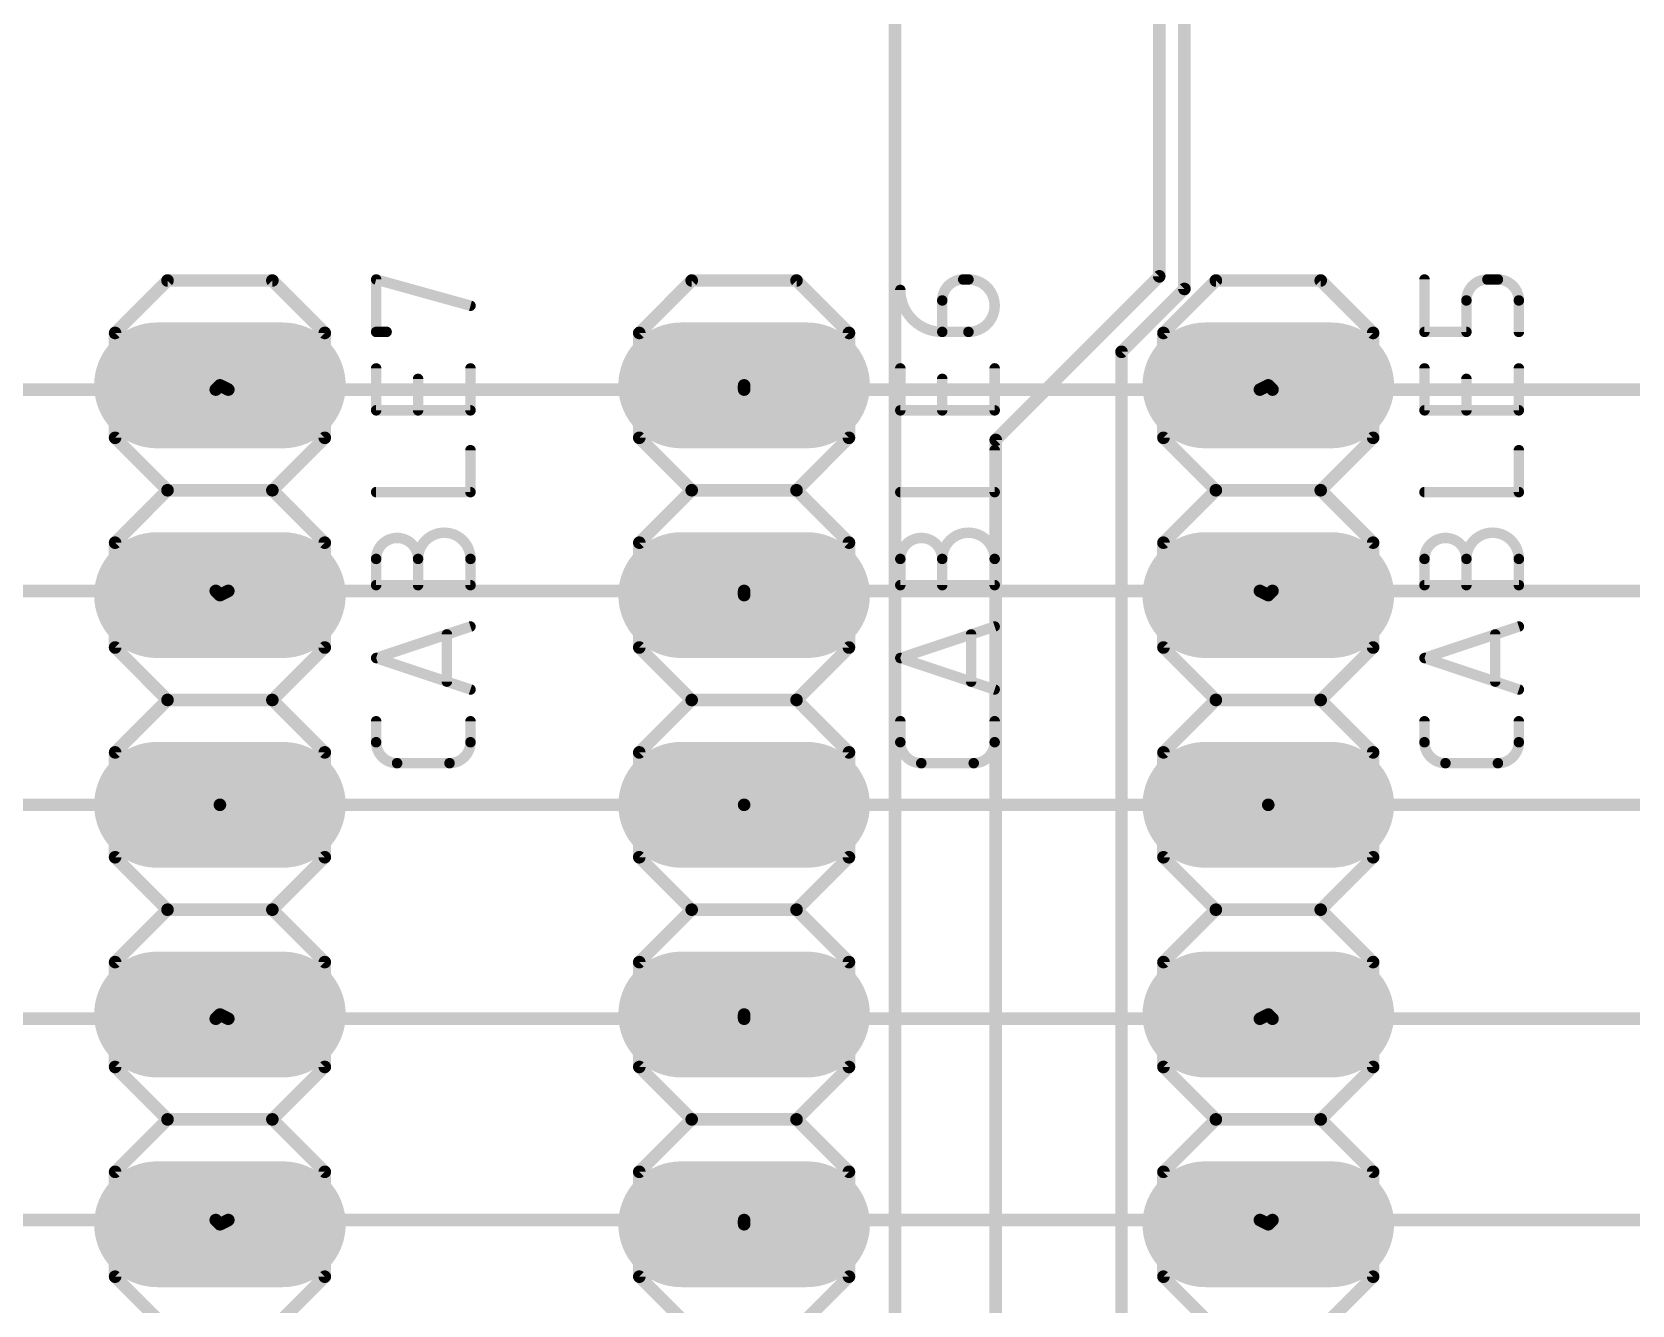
# Model space of a CAD drawing. Extents: x 0 to 5.05, y 0 to 4.04.
# Drawn here: x 1.31 to 2.073, y 1.412 to 2.019 of the extents above; entities that cross this region are included whole.
import ezdxf

# ---------------------------------------------------------------- set-up
doc = ezdxf.new("R2010")
doc.units = 0
for name, color, linetype in [('1', 12, 'CONTINUOUS'), ('16', 132, 'CONTINUOUS'), ('17', 110, 'CONTINUOUS'), ('21', 253, 'CONTINUOUS'), ('25', 253, 'CONTINUOUS'), ('51', 253, 'CONTINUOUS')]:
    doc.layers.add(name, color=color, linetype=linetype)

# ---------------------------------------------------------------- blocks, each defined once
blk = doc.blocks.new('RECT')
blk.add_solid([(-0.5, -0.5), (0.5, -0.5), (-0.5, 0.5), (0.5, 0.5)])
blk = doc.blocks.new('LONGP100')
at = {"const_width": 1}
blk.add_lwpolyline([(-0.5, 0), (0.5, 0)], dxfattribs=at)
at = {"const_width": 0.5}
for points in [[(-0.5, 0.25, 1), (-0.5, -0.25)], [(0.5, -0.25, 1), (0.5, 0.25)]]:
    blk.add_lwpolyline(points, format="xyb", dxfattribs=at)

msp = doc.modelspace()

# ---------------------------------------------------------------- linework, layer by layer
at = {"layer": '1', "const_width": 0.006}
for points in [[(1.848, 1.902), (1.848, 2.718)], [(1.86, 1.896), (1.86, 2.712)], [(1.722, 1.032), (1.722, 2.13)], [(1.77, 1.824), (1.848, 1.902)], [(1.83, 1.866), (1.86, 1.896)], [(1.83, 0.918), (1.83, 1.866)], [(1.398, 1.848), (1.152, 1.848)], [(1.398, 1.848), (1.4, 1.85)], [(1.404, 1.848), (1.4, 1.85)], [(1.404, 1.848), (1.65, 1.848)], [(1.65, 1.848), (1.65, 1.85)], [(1.902, 1.848), (1.9, 1.85)], [(2.148, 1.848), (1.902, 1.848)], [(1.77, 0.972), (1.77, 1.824)], [(1.398, 1.752), (1.152, 1.752)], [(1.398, 1.752), (1.4, 1.75)], [(1.404, 1.752), (1.4, 1.75)], [(1.404, 1.752), (1.65, 1.752)], [(1.65, 1.752), (1.65, 1.75)], [(1.902, 1.752), (1.9, 1.75)], [(2.148, 1.752), (1.902, 1.752)], [(1.4, 1.65), (1.15, 1.65)], [(1.4, 1.65), (1.65, 1.65)], [(2.15, 1.65), (1.9, 1.65)], [(1.398, 1.548), (1.152, 1.548)], [(1.398, 1.548), (1.4, 1.55)], [(1.404, 1.548), (1.4, 1.55)], [(1.404, 1.548), (1.65, 1.548)], [(1.65, 1.548), (1.65, 1.55)], [(1.902, 1.548), (1.9, 1.55)], [(2.148, 1.548), (1.902, 1.548)], [(1.398, 1.452), (1.152, 1.452)], [(1.398, 1.452), (1.4, 1.45)], [(1.404, 1.452), (1.4, 1.45)], [(1.404, 1.452), (1.65, 1.452)], [(1.65, 1.452), (1.65, 1.45)], [(1.902, 1.452), (1.9, 1.45)], [(2.148, 1.452), (1.902, 1.452)]]:
    msp.add_lwpolyline(points, dxfattribs=at)
at = {"layer": '1', "const_width": 0.003}
for points in [[(1.8465, 1.902, 1), (1.8495, 1.902)], [(1.849061, 1.900939, 1), (1.846939, 1.903061)], [(1.8585, 1.896, 1), (1.8615, 1.896)], [(1.861061, 1.894939, 1), (1.858939, 1.897061)], [(1.8315, 1.866, 1), (1.8285, 1.866)], [(1.828939, 1.867061, 1), (1.831061, 1.864939)], [(1.396939, 1.849061, 1), (1.399061, 1.846939)], [(1.398, 1.8465, 1), (1.398, 1.8495)], [(1.400671, 1.851342, 1), (1.399329, 1.848658)], [(1.401061, 1.848939, 1), (1.398939, 1.851061)], [(1.404, 1.8495, 1), (1.404, 1.8465)], [(1.403329, 1.846658, 1), (1.404671, 1.849342)], [(1.6515, 1.85, 1), (1.6485, 1.85)], [(1.6485, 1.848, 1), (1.6515, 1.848)], [(1.65, 1.8465, 1), (1.65, 1.8495)], [(1.901061, 1.851061, 1), (1.898939, 1.848939)], [(1.902, 1.8495, 1), (1.902, 1.8465)], [(1.900939, 1.846939, 1), (1.903061, 1.849061)], [(1.7715, 1.824, 1), (1.7685, 1.824)], [(1.768939, 1.825061, 1), (1.771061, 1.822939)], [(1.399061, 1.753061, 1), (1.396939, 1.750939)], [(1.398, 1.7505, 1), (1.398, 1.7535)], [(1.399329, 1.751342, 1), (1.400671, 1.748658)], [(1.398939, 1.748939, 1), (1.401061, 1.751061)], [(1.404, 1.7535, 1), (1.404, 1.7505)], [(1.404671, 1.750658, 1), (1.403329, 1.753342)], [(1.6515, 1.752, 1), (1.6485, 1.752)], [(1.6485, 1.75, 1), (1.6515, 1.75)], [(1.65, 1.7505, 1), (1.65, 1.7535)], [(1.898939, 1.751061, 1), (1.901061, 1.748939)], [(1.902, 1.7535, 1), (1.902, 1.7505)], [(1.903061, 1.750939, 1), (1.900939, 1.753061)], [(1.4, 1.6515, 1), (1.4, 1.6485)], [(1.4, 1.6485, 1), (1.4, 1.6515)], [(1.65, 1.6485, 1), (1.65, 1.6515)], [(1.9, 1.6515, 1), (1.9, 1.6485)], [(1.396939, 1.549061, 1), (1.399061, 1.546939)], [(1.398, 1.5465, 1), (1.398, 1.5495)], [(1.400671, 1.551342, 1), (1.399329, 1.548658)], [(1.401061, 1.548939, 1), (1.398939, 1.551061)], [(1.404, 1.5495, 1), (1.404, 1.5465)], [(1.403329, 1.546658, 1), (1.404671, 1.549342)], [(1.6515, 1.55, 1), (1.6485, 1.55)], [(1.6485, 1.548, 1), (1.6515, 1.548)], [(1.65, 1.5465, 1), (1.65, 1.5495)], [(1.901061, 1.551061, 1), (1.898939, 1.548939)], [(1.902, 1.5495, 1), (1.902, 1.5465)], [(1.900939, 1.546939, 1), (1.903061, 1.549061)], [(1.399061, 1.453061, 1), (1.396939, 1.450939)], [(1.398, 1.4505, 1), (1.398, 1.4535)], [(1.399329, 1.451342, 1), (1.400671, 1.448658)], [(1.398939, 1.448939, 1), (1.401061, 1.451061)], [(1.404, 1.4535, 1), (1.404, 1.4505)], [(1.404671, 1.450658, 1), (1.403329, 1.453342)], [(1.6515, 1.452, 1), (1.6485, 1.452)], [(1.6485, 1.45, 1), (1.6515, 1.45)], [(1.65, 1.4505, 1), (1.65, 1.4535)], [(1.898939, 1.451061, 1), (1.901061, 1.448939)], [(1.902, 1.4535, 1), (1.902, 1.4505)], [(1.903061, 1.450939, 1), (1.900939, 1.453061)]]:
    msp.add_lwpolyline(points, format="xyb", dxfattribs=at)
at = {"layer": '16', "const_width": 0.006}
for points in [[(1.65, 1.848), (1.65, 1.85)], [(1.896, 1.848), (1.65, 1.848)], [(1.896, 1.848), (1.9, 1.85)], [(1.896, 1.752), (1.65, 1.752)], [(1.65, 1.752), (1.65, 1.75)], [(1.896, 1.752), (1.9, 1.75)], [(1.9, 1.65), (1.65, 1.65)], [(1.65, 1.548), (1.65, 1.55)], [(1.896, 1.548), (1.65, 1.548)], [(1.896, 1.548), (1.9, 1.55)], [(1.896, 1.452), (1.65, 1.452)], [(1.65, 1.452), (1.65, 1.45)], [(1.896, 1.452), (1.9, 1.45)]]:
    msp.add_lwpolyline(points, dxfattribs=at)
at = {"layer": '16', "const_width": 0.003}
for points in [[(1.6515, 1.85, 1), (1.6485, 1.85)], [(1.65, 1.8495, 1), (1.65, 1.8465)], [(1.6485, 1.848, 1), (1.6515, 1.848)], [(1.895329, 1.849342, 1), (1.896671, 1.846658)], [(1.896, 1.8465, 1), (1.896, 1.8495)], [(1.900671, 1.848658, 1), (1.899329, 1.851342)], [(1.65, 1.7535, 1), (1.65, 1.7505)], [(1.6515, 1.752, 1), (1.6485, 1.752)], [(1.6485, 1.75, 1), (1.6515, 1.75)], [(1.896671, 1.753342, 1), (1.895329, 1.750658)], [(1.896, 1.7505, 1), (1.896, 1.7535)], [(1.899329, 1.748658, 1), (1.900671, 1.751342)], [(1.65, 1.6515, 1), (1.65, 1.6485)], [(1.9, 1.6485, 1), (1.9, 1.6515)], [(1.6515, 1.55, 1), (1.6485, 1.55)], [(1.65, 1.5495, 1), (1.65, 1.5465)], [(1.6485, 1.548, 1), (1.6515, 1.548)], [(1.895329, 1.549342, 1), (1.896671, 1.546658)], [(1.896, 1.5465, 1), (1.896, 1.5495)], [(1.900671, 1.548658, 1), (1.899329, 1.551342)], [(1.65, 1.4535, 1), (1.65, 1.4505)], [(1.6515, 1.452, 1), (1.6485, 1.452)], [(1.6485, 1.45, 1), (1.6515, 1.45)], [(1.896671, 1.453342, 1), (1.895329, 1.450658)], [(1.896, 1.4505, 1), (1.896, 1.4535)], [(1.899329, 1.448658, 1), (1.900671, 1.451342)]]:
    msp.add_lwpolyline(points, format="xyb", dxfattribs=at)
at = {"layer": '21', "const_width": 0.006}
for points in [[(1.375, 1.9), (1.35, 1.875)], [(1.425, 1.9), (1.375, 1.9)], [(1.45, 1.875), (1.425, 1.9)], [(1.625, 1.9), (1.6, 1.875)], [(1.675, 1.9), (1.625, 1.9)], [(1.7, 1.875), (1.675, 1.9)], [(1.875, 1.9), (1.85, 1.875)], [(1.925, 1.9), (1.875, 1.9)], [(1.95, 1.875), (1.925, 1.9)], [(1.35, 1.825), (1.35, 1.875)], [(1.45, 1.875), (1.45, 1.825)], [(1.6, 1.825), (1.6, 1.875)], [(1.7, 1.875), (1.7, 1.825)], [(1.85, 1.825), (1.85, 1.875)], [(1.95, 1.875), (1.95, 1.825)], [(1.375, 1.8), (1.35, 1.825)], [(1.45, 1.825), (1.425, 1.8)], [(1.625, 1.8), (1.6, 1.825)], [(1.7, 1.825), (1.675, 1.8)], [(1.875, 1.8), (1.85, 1.825)], [(1.95, 1.825), (1.925, 1.8)], [(1.35, 1.775), (1.375, 1.8)], [(1.425, 1.8), (1.375, 1.8)], [(1.425, 1.8), (1.45, 1.775)], [(1.6, 1.775), (1.625, 1.8)], [(1.675, 1.8), (1.625, 1.8)], [(1.675, 1.8), (1.7, 1.775)], [(1.85, 1.775), (1.875, 1.8)], [(1.925, 1.8), (1.875, 1.8)], [(1.925, 1.8), (1.95, 1.775)], [(1.35, 1.725), (1.35, 1.775)], [(1.45, 1.775), (1.45, 1.725)], [(1.6, 1.725), (1.6, 1.775)], [(1.7, 1.775), (1.7, 1.725)], [(1.85, 1.725), (1.85, 1.775)], [(1.95, 1.775), (1.95, 1.725)], [(1.375, 1.7), (1.35, 1.725)], [(1.45, 1.725), (1.425, 1.7)], [(1.625, 1.7), (1.6, 1.725)], [(1.7, 1.725), (1.675, 1.7)], [(1.875, 1.7), (1.85, 1.725)], [(1.95, 1.725), (1.925, 1.7)], [(1.35, 1.675), (1.375, 1.7)], [(1.425, 1.7), (1.375, 1.7)], [(1.425, 1.7), (1.45, 1.675)], [(1.6, 1.675), (1.625, 1.7)], [(1.675, 1.7), (1.625, 1.7)], [(1.675, 1.7), (1.7, 1.675)], [(1.85, 1.675), (1.875, 1.7)], [(1.925, 1.7), (1.875, 1.7)], [(1.925, 1.7), (1.95, 1.675)], [(1.35, 1.625), (1.35, 1.675)], [(1.45, 1.675), (1.45, 1.625)], [(1.6, 1.625), (1.6, 1.675)], [(1.7, 1.675), (1.7, 1.625)], [(1.85, 1.625), (1.85, 1.675)], [(1.95, 1.675), (1.95, 1.625)], [(1.375, 1.6), (1.35, 1.625)], [(1.45, 1.625), (1.425, 1.6)], [(1.625, 1.6), (1.6, 1.625)], [(1.7, 1.625), (1.675, 1.6)], [(1.875, 1.6), (1.85, 1.625)], [(1.95, 1.625), (1.925, 1.6)], [(1.375, 1.6), (1.35, 1.575)], [(1.425, 1.6), (1.375, 1.6)], [(1.45, 1.575), (1.425, 1.6)], [(1.625, 1.6), (1.6, 1.575)], [(1.675, 1.6), (1.625, 1.6)], [(1.7, 1.575), (1.675, 1.6)], [(1.875, 1.6), (1.85, 1.575)], [(1.925, 1.6), (1.875, 1.6)], [(1.95, 1.575), (1.925, 1.6)], [(1.35, 1.525), (1.35, 1.575)], [(1.45, 1.575), (1.45, 1.525)], [(1.6, 1.525), (1.6, 1.575)], [(1.7, 1.575), (1.7, 1.525)], [(1.85, 1.525), (1.85, 1.575)], [(1.95, 1.575), (1.95, 1.525)], [(1.375, 1.5), (1.35, 1.525)], [(1.45, 1.525), (1.425, 1.5)], [(1.625, 1.5), (1.6, 1.525)], [(1.7, 1.525), (1.675, 1.5)], [(1.875, 1.5), (1.85, 1.525)], [(1.95, 1.525), (1.925, 1.5)], [(1.35, 1.475), (1.375, 1.5)], [(1.425, 1.5), (1.375, 1.5)], [(1.425, 1.5), (1.45, 1.475)], [(1.6, 1.475), (1.625, 1.5)], [(1.675, 1.5), (1.625, 1.5)], [(1.675, 1.5), (1.7, 1.475)], [(1.85, 1.475), (1.875, 1.5)], [(1.925, 1.5), (1.875, 1.5)], [(1.925, 1.5), (1.95, 1.475)], [(1.35, 1.425), (1.35, 1.475)], [(1.45, 1.475), (1.45, 1.425)], [(1.6, 1.425), (1.6, 1.475)], [(1.7, 1.475), (1.7, 1.425)], [(1.85, 1.425), (1.85, 1.475)], [(1.95, 1.475), (1.95, 1.425)], [(1.375, 1.4), (1.35, 1.425)], [(1.45, 1.425), (1.425, 1.4)], [(1.625, 1.4), (1.6, 1.425)], [(1.7, 1.425), (1.675, 1.4)], [(1.875, 1.4), (1.85, 1.425)], [(1.95, 1.425), (1.925, 1.4)]]:
    msp.add_lwpolyline(points, dxfattribs=at)
at = {"layer": '21', "const_width": 0.003}
for points in [[(1.375, 1.9015, 1), (1.375, 1.8985)], [(1.376061, 1.898939, 1), (1.373939, 1.901061)], [(1.426061, 1.901061, 1), (1.423939, 1.898939)], [(1.425, 1.8985, 1), (1.425, 1.9015)], [(1.625, 1.9015, 1), (1.625, 1.8985)], [(1.626061, 1.898939, 1), (1.623939, 1.901061)], [(1.676061, 1.901061, 1), (1.673939, 1.898939)], [(1.675, 1.8985, 1), (1.675, 1.9015)], [(1.875, 1.9015, 1), (1.875, 1.8985)], [(1.876061, 1.898939, 1), (1.873939, 1.901061)], [(1.926061, 1.901061, 1), (1.923939, 1.898939)], [(1.925, 1.8985, 1), (1.925, 1.9015)], [(1.3515, 1.875, 1), (1.3485, 1.875)], [(1.348939, 1.876061, 1), (1.351061, 1.873939)], [(1.4515, 1.875, 1), (1.4485, 1.875)], [(1.448939, 1.873939, 1), (1.451061, 1.876061)], [(1.6015, 1.875, 1), (1.5985, 1.875)], [(1.598939, 1.876061, 1), (1.601061, 1.873939)], [(1.7015, 1.875, 1), (1.6985, 1.875)], [(1.698939, 1.873939, 1), (1.701061, 1.876061)], [(1.8515, 1.875, 1), (1.8485, 1.875)], [(1.848939, 1.876061, 1), (1.851061, 1.873939)], [(1.9515, 1.875, 1), (1.9485, 1.875)], [(1.948939, 1.873939, 1), (1.951061, 1.876061)], [(1.351061, 1.826061, 1), (1.348939, 1.823939)], [(1.3485, 1.825, 1), (1.3515, 1.825)], [(1.4485, 1.825, 1), (1.4515, 1.825)], [(1.451061, 1.823939, 1), (1.448939, 1.826061)], [(1.601061, 1.826061, 1), (1.598939, 1.823939)], [(1.5985, 1.825, 1), (1.6015, 1.825)], [(1.6985, 1.825, 1), (1.7015, 1.825)], [(1.701061, 1.823939, 1), (1.698939, 1.826061)], [(1.851061, 1.826061, 1), (1.848939, 1.823939)], [(1.8485, 1.825, 1), (1.8515, 1.825)], [(1.9485, 1.825, 1), (1.9515, 1.825)], [(1.951061, 1.823939, 1), (1.948939, 1.826061)], [(1.375, 1.8015, 1), (1.375, 1.7985)], [(1.376061, 1.798939, 1), (1.373939, 1.801061)], [(1.373939, 1.798939, 1), (1.376061, 1.801061)], [(1.426061, 1.801061, 1), (1.423939, 1.798939)], [(1.423939, 1.801061, 1), (1.426061, 1.798939)], [(1.425, 1.7985, 1), (1.425, 1.8015)], [(1.625, 1.8015, 1), (1.625, 1.7985)], [(1.626061, 1.798939, 1), (1.623939, 1.801061)], [(1.623939, 1.798939, 1), (1.626061, 1.801061)], [(1.676061, 1.801061, 1), (1.673939, 1.798939)], [(1.673939, 1.801061, 1), (1.676061, 1.798939)], [(1.675, 1.7985, 1), (1.675, 1.8015)], [(1.875, 1.8015, 1), (1.875, 1.7985)], [(1.876061, 1.798939, 1), (1.873939, 1.801061)], [(1.873939, 1.798939, 1), (1.876061, 1.801061)], [(1.926061, 1.801061, 1), (1.923939, 1.798939)], [(1.923939, 1.801061, 1), (1.926061, 1.798939)], [(1.925, 1.7985, 1), (1.925, 1.8015)], [(1.3515, 1.775, 1), (1.3485, 1.775)], [(1.348939, 1.776061, 1), (1.351061, 1.773939)], [(1.4515, 1.775, 1), (1.4485, 1.775)], [(1.448939, 1.773939, 1), (1.451061, 1.776061)], [(1.6015, 1.775, 1), (1.5985, 1.775)], [(1.598939, 1.776061, 1), (1.601061, 1.773939)], [(1.7015, 1.775, 1), (1.6985, 1.775)], [(1.698939, 1.773939, 1), (1.701061, 1.776061)], [(1.8515, 1.775, 1), (1.8485, 1.775)], [(1.848939, 1.776061, 1), (1.851061, 1.773939)], [(1.9515, 1.775, 1), (1.9485, 1.775)], [(1.948939, 1.773939, 1), (1.951061, 1.776061)], [(1.351061, 1.726061, 1), (1.348939, 1.723939)], [(1.3485, 1.725, 1), (1.3515, 1.725)], [(1.4485, 1.725, 1), (1.4515, 1.725)], [(1.451061, 1.723939, 1), (1.448939, 1.726061)], [(1.601061, 1.726061, 1), (1.598939, 1.723939)], [(1.5985, 1.725, 1), (1.6015, 1.725)], [(1.6985, 1.725, 1), (1.7015, 1.725)], [(1.701061, 1.723939, 1), (1.698939, 1.726061)], [(1.851061, 1.726061, 1), (1.848939, 1.723939)], [(1.8485, 1.725, 1), (1.8515, 1.725)], [(1.9485, 1.725, 1), (1.9515, 1.725)], [(1.951061, 1.723939, 1), (1.948939, 1.726061)], [(1.375, 1.7015, 1), (1.375, 1.6985)], [(1.376061, 1.698939, 1), (1.373939, 1.701061)], [(1.373939, 1.698939, 1), (1.376061, 1.701061)], [(1.426061, 1.701061, 1), (1.423939, 1.698939)], [(1.423939, 1.701061, 1), (1.426061, 1.698939)], [(1.425, 1.6985, 1), (1.425, 1.7015)], [(1.625, 1.7015, 1), (1.625, 1.6985)], [(1.626061, 1.698939, 1), (1.623939, 1.701061)], [(1.623939, 1.698939, 1), (1.626061, 1.701061)], [(1.676061, 1.701061, 1), (1.673939, 1.698939)], [(1.673939, 1.701061, 1), (1.676061, 1.698939)], [(1.675, 1.6985, 1), (1.675, 1.7015)], [(1.875, 1.7015, 1), (1.875, 1.6985)], [(1.876061, 1.698939, 1), (1.873939, 1.701061)], [(1.873939, 1.698939, 1), (1.876061, 1.701061)], [(1.926061, 1.701061, 1), (1.923939, 1.698939)], [(1.923939, 1.701061, 1), (1.926061, 1.698939)], [(1.925, 1.6985, 1), (1.925, 1.7015)], [(1.3515, 1.675, 1), (1.3485, 1.675)], [(1.348939, 1.676061, 1), (1.351061, 1.673939)], [(1.4515, 1.675, 1), (1.4485, 1.675)], [(1.448939, 1.673939, 1), (1.451061, 1.676061)], [(1.6015, 1.675, 1), (1.5985, 1.675)], [(1.598939, 1.676061, 1), (1.601061, 1.673939)], [(1.7015, 1.675, 1), (1.6985, 1.675)], [(1.698939, 1.673939, 1), (1.701061, 1.676061)], [(1.8515, 1.675, 1), (1.8485, 1.675)], [(1.848939, 1.676061, 1), (1.851061, 1.673939)], [(1.9515, 1.675, 1), (1.9485, 1.675)], [(1.948939, 1.673939, 1), (1.951061, 1.676061)], [(1.351061, 1.626061, 1), (1.348939, 1.623939)], [(1.3485, 1.625, 1), (1.3515, 1.625)], [(1.4485, 1.625, 1), (1.4515, 1.625)], [(1.451061, 1.623939, 1), (1.448939, 1.626061)], [(1.601061, 1.626061, 1), (1.598939, 1.623939)], [(1.5985, 1.625, 1), (1.6015, 1.625)], [(1.6985, 1.625, 1), (1.7015, 1.625)], [(1.701061, 1.623939, 1), (1.698939, 1.626061)], [(1.851061, 1.626061, 1), (1.848939, 1.623939)], [(1.8485, 1.625, 1), (1.8515, 1.625)], [(1.9485, 1.625, 1), (1.9515, 1.625)], [(1.951061, 1.623939, 1), (1.948939, 1.626061)], [(1.375, 1.6015, 1), (1.375, 1.5985)], [(1.376061, 1.598939, 1), (1.373939, 1.601061)], [(1.373939, 1.598939, 1), (1.376061, 1.601061)], [(1.426061, 1.601061, 1), (1.423939, 1.598939)], [(1.423939, 1.601061, 1), (1.426061, 1.598939)], [(1.425, 1.5985, 1), (1.425, 1.6015)], [(1.625, 1.6015, 1), (1.625, 1.5985)], [(1.626061, 1.598939, 1), (1.623939, 1.601061)], [(1.623939, 1.598939, 1), (1.626061, 1.601061)], [(1.676061, 1.601061, 1), (1.673939, 1.598939)], [(1.673939, 1.601061, 1), (1.676061, 1.598939)], [(1.675, 1.5985, 1), (1.675, 1.6015)], [(1.875, 1.6015, 1), (1.875, 1.5985)], [(1.876061, 1.598939, 1), (1.873939, 1.601061)], [(1.873939, 1.598939, 1), (1.876061, 1.601061)], [(1.926061, 1.601061, 1), (1.923939, 1.598939)], [(1.923939, 1.601061, 1), (1.926061, 1.598939)], [(1.925, 1.5985, 1), (1.925, 1.6015)], [(1.3515, 1.575, 1), (1.3485, 1.575)], [(1.348939, 1.576061, 1), (1.351061, 1.573939)], [(1.4515, 1.575, 1), (1.4485, 1.575)], [(1.448939, 1.573939, 1), (1.451061, 1.576061)], [(1.6015, 1.575, 1), (1.5985, 1.575)], [(1.598939, 1.576061, 1), (1.601061, 1.573939)], [(1.7015, 1.575, 1), (1.6985, 1.575)], [(1.698939, 1.573939, 1), (1.701061, 1.576061)], [(1.8515, 1.575, 1), (1.8485, 1.575)], [(1.848939, 1.576061, 1), (1.851061, 1.573939)], [(1.9515, 1.575, 1), (1.9485, 1.575)], [(1.948939, 1.573939, 1), (1.951061, 1.576061)], [(1.351061, 1.526061, 1), (1.348939, 1.523939)], [(1.3485, 1.525, 1), (1.3515, 1.525)], [(1.4485, 1.525, 1), (1.4515, 1.525)], [(1.451061, 1.523939, 1), (1.448939, 1.526061)], [(1.601061, 1.526061, 1), (1.598939, 1.523939)], [(1.5985, 1.525, 1), (1.6015, 1.525)], [(1.6985, 1.525, 1), (1.7015, 1.525)], [(1.701061, 1.523939, 1), (1.698939, 1.526061)], [(1.851061, 1.526061, 1), (1.848939, 1.523939)], [(1.8485, 1.525, 1), (1.8515, 1.525)], [(1.9485, 1.525, 1), (1.9515, 1.525)], [(1.951061, 1.523939, 1), (1.948939, 1.526061)], [(1.375, 1.5015, 1), (1.375, 1.4985)], [(1.376061, 1.498939, 1), (1.373939, 1.501061)], [(1.373939, 1.498939, 1), (1.376061, 1.501061)], [(1.426061, 1.501061, 1), (1.423939, 1.498939)], [(1.423939, 1.501061, 1), (1.426061, 1.498939)], [(1.425, 1.4985, 1), (1.425, 1.5015)], [(1.625, 1.5015, 1), (1.625, 1.4985)], [(1.626061, 1.498939, 1), (1.623939, 1.501061)], [(1.623939, 1.498939, 1), (1.626061, 1.501061)], [(1.676061, 1.501061, 1), (1.673939, 1.498939)], [(1.673939, 1.501061, 1), (1.676061, 1.498939)], [(1.675, 1.4985, 1), (1.675, 1.5015)], [(1.875, 1.5015, 1), (1.875, 1.4985)], [(1.876061, 1.498939, 1), (1.873939, 1.501061)], [(1.873939, 1.498939, 1), (1.876061, 1.501061)], [(1.926061, 1.501061, 1), (1.923939, 1.498939)], [(1.923939, 1.501061, 1), (1.926061, 1.498939)], [(1.925, 1.4985, 1), (1.925, 1.5015)], [(1.3515, 1.475, 1), (1.3485, 1.475)], [(1.348939, 1.476061, 1), (1.351061, 1.473939)], [(1.4515, 1.475, 1), (1.4485, 1.475)], [(1.448939, 1.473939, 1), (1.451061, 1.476061)], [(1.6015, 1.475, 1), (1.5985, 1.475)], [(1.598939, 1.476061, 1), (1.601061, 1.473939)], [(1.7015, 1.475, 1), (1.6985, 1.475)], [(1.698939, 1.473939, 1), (1.701061, 1.476061)], [(1.8515, 1.475, 1), (1.8485, 1.475)], [(1.848939, 1.476061, 1), (1.851061, 1.473939)], [(1.9515, 1.475, 1), (1.9485, 1.475)], [(1.948939, 1.473939, 1), (1.951061, 1.476061)], [(1.351061, 1.426061, 1), (1.348939, 1.423939)], [(1.451061, 1.423939, 1), (1.448939, 1.426061)], [(1.601061, 1.426061, 1), (1.598939, 1.423939)], [(1.701061, 1.423939, 1), (1.698939, 1.426061)], [(1.851061, 1.426061, 1), (1.848939, 1.423939)], [(1.951061, 1.423939, 1), (1.948939, 1.426061)], [(1.3485, 1.425, 1), (1.3515, 1.425)], [(1.4485, 1.425, 1), (1.4515, 1.425)], [(1.5985, 1.425, 1), (1.6015, 1.425)], [(1.6985, 1.425, 1), (1.7015, 1.425)], [(1.8485, 1.425, 1), (1.8515, 1.425)], [(1.9485, 1.425, 1), (1.9515, 1.425)]]:
    msp.add_lwpolyline(points, format="xyb", dxfattribs=at)
at = {"layer": '25', "const_width": 0.005}
for points in [[(1.4745, 1.8755), (1.4745, 1.9005)], [(1.4745, 1.9005), (1.5195, 1.888)], [(1.7545, 1.9005), (1.757, 1.9005)], [(1.9745, 1.8755), (1.9745, 1.9005)], [(2.0095, 1.9005), (2.0045, 1.9005)], [(1.7445, 1.8755), (1.7445, 1.8905)], [(1.9945, 1.8905), (1.9945, 1.8755)], [(2.0195, 1.8755), (2.0195, 1.8905)], [(1.4795, 1.8755), (1.4745, 1.8755)], [(1.757, 1.8755), (1.7445, 1.8755)], [(1.9945, 1.8755), (1.9745, 1.8755)], [(1.4745, 1.8381), (1.4745, 1.8581)], [(1.4945, 1.8381), (1.4945, 1.8531)], [(1.5195, 1.8581), (1.5195, 1.8381)], [(1.7245, 1.8381), (1.7245, 1.8581)], [(1.7445, 1.8381), (1.7445, 1.8531)], [(1.7695, 1.8581), (1.7695, 1.8381)], [(1.9745, 1.8381), (1.9745, 1.8581)], [(1.9945, 1.8381), (1.9945, 1.8531)], [(2.0195, 1.8581), (2.0195, 1.8381)], [(1.5195, 1.8381), (1.4745, 1.8381)], [(1.7695, 1.8381), (1.7245, 1.8381)], [(2.0195, 1.8381), (1.9745, 1.8381)], [(1.5195, 1.7991), (1.5195, 1.8191)], [(1.7695, 1.7991), (1.7695, 1.8191)], [(2.0195, 1.7991), (2.0195, 1.8191)], [(1.4745, 1.7991), (1.5195, 1.7991)], [(1.7245, 1.7991), (1.7695, 1.7991)], [(1.9745, 1.7991), (2.0195, 1.7991)], [(1.4745, 1.75475), (1.4745, 1.76725)], [(1.4945, 1.75475), (1.4945, 1.76725)], [(1.5195, 1.76725), (1.5195, 1.75475)], [(1.7245, 1.75475), (1.7245, 1.76725)], [(1.7445, 1.75475), (1.7445, 1.76725)], [(1.7695, 1.76725), (1.7695, 1.75475)], [(1.9745, 1.75475), (1.9745, 1.76725)], [(1.9945, 1.75475), (1.9945, 1.76725)], [(2.0195, 1.76725), (2.0195, 1.75475)], [(1.5195, 1.75475), (1.4745, 1.75475)], [(1.7695, 1.75475), (1.7245, 1.75475)], [(2.0195, 1.75475), (1.9745, 1.75475)], [(1.4745, 1.72), (1.5195, 1.735)], [(1.50825, 1.73125), (1.50825, 1.70875)], [(1.7245, 1.72), (1.7695, 1.735)], [(1.75825, 1.73125), (1.75825, 1.70875)], [(1.9745, 1.72), (2.0195, 1.735)], [(2.00825, 1.73125), (2.00825, 1.70875)], [(1.5195, 1.705), (1.4745, 1.72)], [(1.7695, 1.705), (1.7245, 1.72)], [(2.0195, 1.705), (1.9745, 1.72)], [(1.4745, 1.679853), (1.4745, 1.689853)], [(1.5195, 1.689853), (1.5195, 1.679853)], [(1.7245, 1.679853), (1.7245, 1.689853)], [(1.7695, 1.689853), (1.7695, 1.679853)], [(1.9745, 1.679853), (1.9745, 1.689853)], [(2.0195, 1.689853), (2.0195, 1.679853)], [(1.5095, 1.669853), (1.4845, 1.669853)], [(1.7595, 1.669853), (1.7345, 1.669853)], [(2.0095, 1.669853), (1.9845, 1.669853)]]:
    msp.add_lwpolyline(points, dxfattribs=at)
at = {"layer": '25'}
for points, const_width in [([(1.47575, 1.9005, 1), (1.47325, 1.9005)], 0.0025), ([(1.474835, 1.901704, 1), (1.474165, 1.899296)], 0.0025), ([(1.7545, 1.9005, 0.414214), (1.7445, 1.8905)], 0.005), ([(1.7545, 1.90175, 1), (1.7545, 1.89925)], 0.0025), ([(1.7545, 1.89925, 1), (1.7545, 1.90175)], 0.0025), ([(1.757, 1.8755, 1), (1.757, 1.9005)], 0.005), ([(1.757, 1.90175, 1), (1.757, 1.89925)], 0.0025), ([(1.757, 1.89925, 1), (1.757, 1.90175)], 0.0025), ([(1.97575, 1.9005, 1), (1.97325, 1.9005)], 0.0025), ([(2.0045, 1.9005, 0.414214), (1.9945, 1.8905)], 0.005), ([(2.0045, 1.90175, 1), (2.0045, 1.89925)], 0.0025), ([(2.0045, 1.89925, 1), (2.0045, 1.90175)], 0.0025), ([(2.0195, 1.8905, 0.414214), (2.0095, 1.9005)], 0.005), ([(2.0095, 1.90175, 1), (2.0095, 1.89925)], 0.0025), ([(2.0095, 1.89925, 1), (2.0095, 1.90175)], 0.0025), ([(1.7245, 1.8955, 0.414214), (1.7445, 1.8755)], 0.005), ([(1.72575, 1.8955, 1), (1.72325, 1.8955)], 0.0025), ([(1.74575, 1.8905, 1), (1.74325, 1.8905)], 0.0025), ([(1.99575, 1.8905, 1), (1.99325, 1.8905)], 0.0025), ([(2.02075, 1.8905, 1), (2.01825, 1.8905)], 0.0025), ([(1.519165, 1.886796, 1), (1.519835, 1.889204)], 0.0025), ([(1.74325, 1.8905, 1), (1.74575, 1.8905)], 0.0025), ([(1.99325, 1.8905, 1), (1.99575, 1.8905)], 0.0025), ([(2.01825, 1.8905, 1), (2.02075, 1.8905)], 0.0025), ([(1.4745, 1.87675, 1), (1.4745, 1.87425)], 0.0025), ([(1.4795, 1.87425, 1), (1.4795, 1.87675)], 0.0025), ([(1.7445, 1.87675, 1), (1.7445, 1.87425)], 0.0025), ([(1.7445, 1.87425, 1), (1.7445, 1.87675)], 0.0025), ([(1.757, 1.87675, 1), (1.757, 1.87425)], 0.0025), ([(1.757, 1.87425, 1), (1.757, 1.87675)], 0.0025), ([(1.9745, 1.87675, 1), (1.9745, 1.87425)], 0.0025), ([(1.9945, 1.87425, 1), (1.9945, 1.87675)], 0.0025), ([(1.47325, 1.8755, 1), (1.47575, 1.8755)], 0.0025), ([(1.74325, 1.8755, 1), (1.74575, 1.8755)], 0.0025), ([(1.97325, 1.8755, 1), (1.97575, 1.8755)], 0.0025), ([(1.99325, 1.8755, 1), (1.99575, 1.8755)], 0.0025), ([(2.01825, 1.8755, 1), (2.02075, 1.8755)], 0.0025), ([(1.47575, 1.8581, 1), (1.47325, 1.8581)], 0.0025), ([(1.49575, 1.8531, 1), (1.49325, 1.8531)], 0.0025), ([(1.52075, 1.8581, 1), (1.51825, 1.8581)], 0.0025), ([(1.72575, 1.8581, 1), (1.72325, 1.8581)], 0.0025), ([(1.74575, 1.8531, 1), (1.74325, 1.8531)], 0.0025), ([(1.77075, 1.8581, 1), (1.76825, 1.8581)], 0.0025), ([(1.97575, 1.8581, 1), (1.97325, 1.8581)], 0.0025), ([(1.99575, 1.8531, 1), (1.99325, 1.8531)], 0.0025), ([(2.02075, 1.8581, 1), (2.01825, 1.8581)], 0.0025), ([(1.4745, 1.83935, 1), (1.4745, 1.83685)], 0.0025), ([(1.47325, 1.8381, 1), (1.47575, 1.8381)], 0.0025), ([(1.49325, 1.8381, 1), (1.49575, 1.8381)], 0.0025), ([(1.51825, 1.8381, 1), (1.52075, 1.8381)], 0.0025), ([(1.5195, 1.83685, 1), (1.5195, 1.83935)], 0.0025), ([(1.7245, 1.83935, 1), (1.7245, 1.83685)], 0.0025), ([(1.72325, 1.8381, 1), (1.72575, 1.8381)], 0.0025), ([(1.74325, 1.8381, 1), (1.74575, 1.8381)], 0.0025), ([(1.76825, 1.8381, 1), (1.77075, 1.8381)], 0.0025), ([(1.7695, 1.83685, 1), (1.7695, 1.83935)], 0.0025), ([(1.9745, 1.83935, 1), (1.9745, 1.83685)], 0.0025), ([(1.97325, 1.8381, 1), (1.97575, 1.8381)], 0.0025), ([(1.99325, 1.8381, 1), (1.99575, 1.8381)], 0.0025), ([(2.01825, 1.8381, 1), (2.02075, 1.8381)], 0.0025), ([(2.0195, 1.83685, 1), (2.0195, 1.83935)], 0.0025), ([(1.52075, 1.8191, 1), (1.51825, 1.8191)], 0.0025), ([(1.77075, 1.8191, 1), (1.76825, 1.8191)], 0.0025), ([(2.02075, 1.8191, 1), (2.01825, 1.8191)], 0.0025), ([(1.4745, 1.80035, 1), (1.4745, 1.79785)], 0.0025), ([(1.5195, 1.79785, 1), (1.5195, 1.80035)], 0.0025), ([(1.7245, 1.80035, 1), (1.7245, 1.79785)], 0.0025), ([(1.7695, 1.79785, 1), (1.7695, 1.80035)], 0.0025), ([(1.9745, 1.80035, 1), (1.9745, 1.79785)], 0.0025), ([(2.0195, 1.79785, 1), (2.0195, 1.80035)], 0.0025), ([(1.51825, 1.7991, 1), (1.52075, 1.7991)], 0.0025), ([(1.76825, 1.7991, 1), (1.77075, 1.7991)], 0.0025), ([(2.01825, 1.7991, 1), (2.02075, 1.7991)], 0.0025), ([(1.4945, 1.76725, 1), (1.4745, 1.76725)], 0.005), ([(1.5195, 1.76725, 1), (1.4945, 1.76725)], 0.005), ([(1.7445, 1.76725, 1), (1.7245, 1.76725)], 0.005), ([(1.7695, 1.76725, 1), (1.7445, 1.76725)], 0.005), ([(1.9945, 1.76725, 1), (1.9745, 1.76725)], 0.005), ([(2.0195, 1.76725, 1), (1.9945, 1.76725)], 0.005), ([(1.47575, 1.76725, 1), (1.47325, 1.76725)], 0.0025), ([(1.47325, 1.76725, 1), (1.47575, 1.76725)], 0.0025), ([(1.49575, 1.76725, 1), (1.49325, 1.76725)], 0.0025), ([(1.49325, 1.76725, 1), (1.49575, 1.76725)], 0.0025), ([(1.49325, 1.76725, 1), (1.49575, 1.76725)], 0.0025), ([(1.52075, 1.76725, 1), (1.51825, 1.76725)], 0.0025), ([(1.51825, 1.76725, 1), (1.52075, 1.76725)], 0.0025), ([(1.72575, 1.76725, 1), (1.72325, 1.76725)], 0.0025), ([(1.72325, 1.76725, 1), (1.72575, 1.76725)], 0.0025), ([(1.74575, 1.76725, 1), (1.74325, 1.76725)], 0.0025), ([(1.74325, 1.76725, 1), (1.74575, 1.76725)], 0.0025), ([(1.74325, 1.76725, 1), (1.74575, 1.76725)], 0.0025), ([(1.77075, 1.76725, 1), (1.76825, 1.76725)], 0.0025), ([(1.76825, 1.76725, 1), (1.77075, 1.76725)], 0.0025), ([(1.97575, 1.76725, 1), (1.97325, 1.76725)], 0.0025), ([(1.97325, 1.76725, 1), (1.97575, 1.76725)], 0.0025), ([(1.99575, 1.76725, 1), (1.99325, 1.76725)], 0.0025), ([(1.99325, 1.76725, 1), (1.99575, 1.76725)], 0.0025), ([(1.99325, 1.76725, 1), (1.99575, 1.76725)], 0.0025), ([(2.02075, 1.76725, 1), (2.01825, 1.76725)], 0.0025), ([(2.01825, 1.76725, 1), (2.02075, 1.76725)], 0.0025), ([(1.4745, 1.756, 1), (1.4745, 1.7535)], 0.0025), ([(1.47325, 1.75475, 1), (1.47575, 1.75475)], 0.0025), ([(1.49325, 1.75475, 1), (1.49575, 1.75475)], 0.0025), ([(1.51825, 1.75475, 1), (1.52075, 1.75475)], 0.0025), ([(1.5195, 1.7535, 1), (1.5195, 1.756)], 0.0025), ([(1.7245, 1.756, 1), (1.7245, 1.7535)], 0.0025), ([(1.72325, 1.75475, 1), (1.72575, 1.75475)], 0.0025), ([(1.74325, 1.75475, 1), (1.74575, 1.75475)], 0.0025), ([(1.76825, 1.75475, 1), (1.77075, 1.75475)], 0.0025), ([(1.7695, 1.7535, 1), (1.7695, 1.756)], 0.0025), ([(1.9745, 1.756, 1), (1.9745, 1.7535)], 0.0025), ([(1.97325, 1.75475, 1), (1.97575, 1.75475)], 0.0025), ([(1.99325, 1.75475, 1), (1.99575, 1.75475)], 0.0025), ([(2.01825, 1.75475, 1), (2.02075, 1.75475)], 0.0025), ([(2.0195, 1.7535, 1), (2.0195, 1.756)], 0.0025), ([(1.5095, 1.73125, 1), (1.507, 1.73125)], 0.0025), ([(1.519895, 1.733814, 1), (1.519105, 1.736186)], 0.0025), ([(1.7595, 1.73125, 1), (1.757, 1.73125)], 0.0025), ([(1.769895, 1.733814, 1), (1.769105, 1.736186)], 0.0025), ([(2.0095, 1.73125, 1), (2.007, 1.73125)], 0.0025), ([(2.019895, 1.733814, 1), (2.019105, 1.736186)], 0.0025), ([(1.474895, 1.721186, 1), (1.474105, 1.718814)], 0.0025), ([(1.474105, 1.721186, 1), (1.474895, 1.718814)], 0.0025), ([(1.724895, 1.721186, 1), (1.724105, 1.718814)], 0.0025), ([(1.724105, 1.721186, 1), (1.724895, 1.718814)], 0.0025), ([(1.974895, 1.721186, 1), (1.974105, 1.718814)], 0.0025), ([(1.974105, 1.721186, 1), (1.974895, 1.718814)], 0.0025), ([(1.507, 1.70875, 1), (1.5095, 1.70875)], 0.0025), ([(1.757, 1.70875, 1), (1.7595, 1.70875)], 0.0025), ([(2.007, 1.70875, 1), (2.0095, 1.70875)], 0.0025), ([(1.519105, 1.703814, 1), (1.519895, 1.706186)], 0.0025), ([(1.769105, 1.703814, 1), (1.769895, 1.706186)], 0.0025), ([(2.019105, 1.703814, 1), (2.019895, 1.706186)], 0.0025), ([(1.47575, 1.689853, 1), (1.47325, 1.689853)], 0.0025), ([(1.52075, 1.689853, 1), (1.51825, 1.689853)], 0.0025), ([(1.72575, 1.689853, 1), (1.72325, 1.689853)], 0.0025), ([(1.77075, 1.689853, 1), (1.76825, 1.689853)], 0.0025), ([(1.97575, 1.689853, 1), (1.97325, 1.689853)], 0.0025), ([(2.02075, 1.689853, 1), (2.01825, 1.689853)], 0.0025), ([(1.4745, 1.679853, 0.414214), (1.4845, 1.669853)], 0.005), ([(1.47575, 1.679853, 1), (1.47325, 1.679853)], 0.0025), ([(1.47325, 1.679853, 1), (1.47575, 1.679853)], 0.0025), ([(1.5095, 1.669853, 0.414214), (1.5195, 1.679853)], 0.005), ([(1.52075, 1.679853, 1), (1.51825, 1.679853)], 0.0025), ([(1.51825, 1.679853, 1), (1.52075, 1.679853)], 0.0025), ([(1.7245, 1.679853, 0.414214), (1.7345, 1.669853)], 0.005), ([(1.72575, 1.679853, 1), (1.72325, 1.679853)], 0.0025), ([(1.72325, 1.679853, 1), (1.72575, 1.679853)], 0.0025), ([(1.7595, 1.669853, 0.414214), (1.7695, 1.679853)], 0.005), ([(1.77075, 1.679853, 1), (1.76825, 1.679853)], 0.0025), ([(1.76825, 1.679853, 1), (1.77075, 1.679853)], 0.0025), ([(1.9745, 1.679853, 0.414214), (1.9845, 1.669853)], 0.005), ([(1.97575, 1.679853, 1), (1.97325, 1.679853)], 0.0025), ([(1.97325, 1.679853, 1), (1.97575, 1.679853)], 0.0025), ([(2.0095, 1.669853, 0.414214), (2.0195, 1.679853)], 0.005), ([(2.02075, 1.679853, 1), (2.01825, 1.679853)], 0.0025), ([(2.01825, 1.679853, 1), (2.02075, 1.679853)], 0.0025), ([(1.4845, 1.671103, 1), (1.4845, 1.668603)], 0.0025), ([(1.4845, 1.668603, 1), (1.4845, 1.671103)], 0.0025), ([(1.5095, 1.671103, 1), (1.5095, 1.668603)], 0.0025), ([(1.5095, 1.668603, 1), (1.5095, 1.671103)], 0.0025), ([(1.7345, 1.671103, 1), (1.7345, 1.668603)], 0.0025), ([(1.7345, 1.668603, 1), (1.7345, 1.671103)], 0.0025), ([(1.7595, 1.671103, 1), (1.7595, 1.668603)], 0.0025), ([(1.7595, 1.668603, 1), (1.7595, 1.671103)], 0.0025), ([(1.9845, 1.671103, 1), (1.9845, 1.668603)], 0.0025), ([(1.9845, 1.668603, 1), (1.9845, 1.671103)], 0.0025), ([(2.0095, 1.671103, 1), (2.0095, 1.668603)], 0.0025), ([(2.0095, 1.668603, 1), (2.0095, 1.671103)], 0.0025)]:
    msp.add_lwpolyline(points, format="xyb", dxfattribs=dict(at, const_width=const_width))

# ---------------------------------------------------------------- block references
at = {"layer": '17', "xscale": 0.06, "yscale": 0.06}
for p in [(1.4, 1.85), (1.4, 1.85), (1.65, 1.85), (1.65, 1.85), (1.9, 1.85), (1.9, 1.85), (1.4, 1.75), (1.4, 1.75), (1.65, 1.75), (1.65, 1.75), (1.9, 1.75), (1.9, 1.75), (1.4, 1.65), (1.4, 1.65), (1.65, 1.65), (1.65, 1.65), (1.9, 1.65), (1.9, 1.65), (1.4, 1.55), (1.4, 1.55), (1.65, 1.55), (1.65, 1.55), (1.9, 1.55), (1.9, 1.55), (1.4, 1.45), (1.4, 1.45), (1.65, 1.45), (1.65, 1.45), (1.9, 1.45), (1.9, 1.45)]:
    msp.add_blockref('LONGP100', p, dxfattribs=at)
at = {"layer": '51', "xscale": 0.02, "yscale": 0.02, "rotation": 270}
for p in [(1.4, 1.85), (1.65, 1.85), (1.9, 1.85), (1.4, 1.75), (1.65, 1.75), (1.9, 1.75), (1.4, 1.65), (1.65, 1.65), (1.9, 1.65), (1.4, 1.55), (1.65, 1.55), (1.9, 1.55), (1.4, 1.45), (1.65, 1.45), (1.9, 1.45)]:
    msp.add_blockref('RECT', p, dxfattribs=at)

doc.saveas('drawing.dxf')
